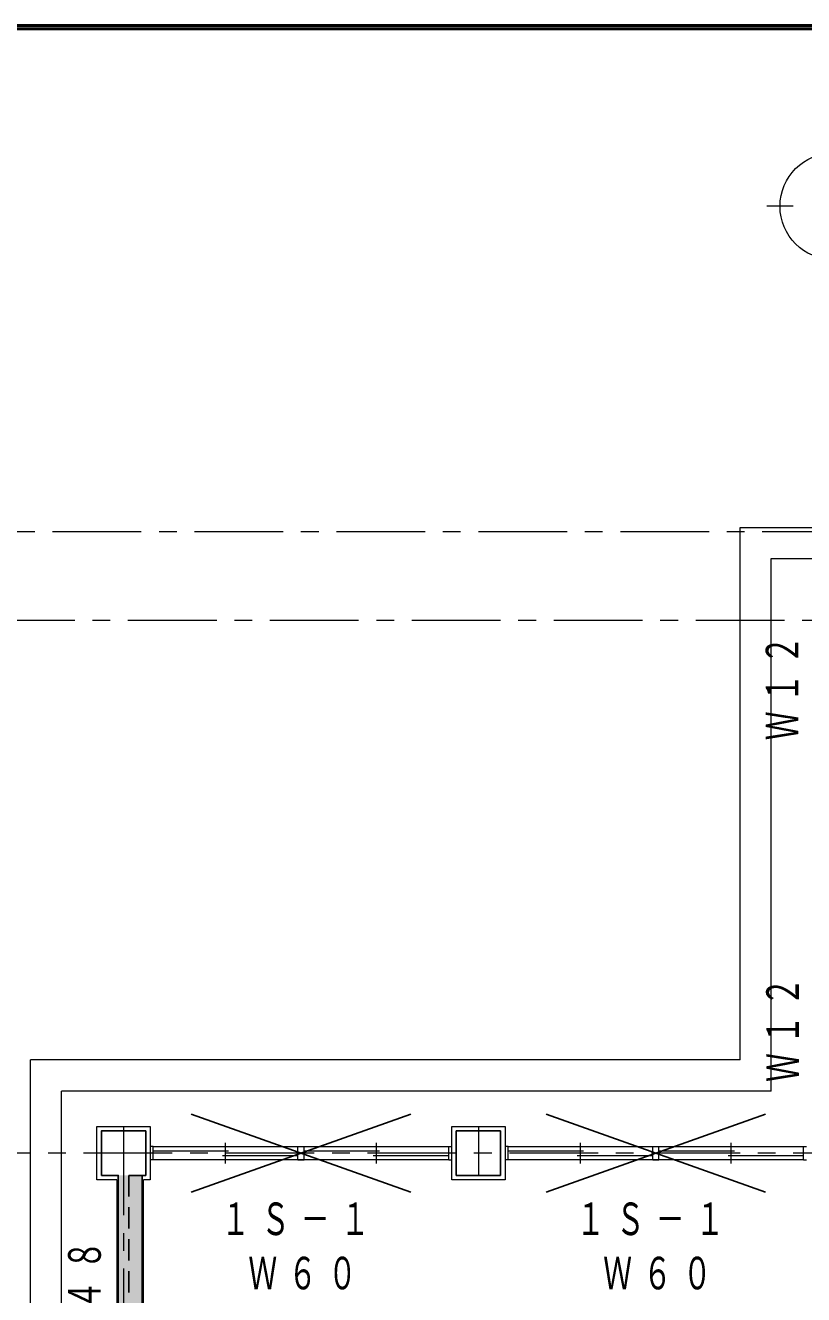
# Model space of a CAD drawing. Units: millimetres at full size, sheet at 1:200; details may follow other scales. Extents: x -55340 to 55340, y -38040 to 38040.
# Drawn here: x -45080 to -36308, y 23740 to 38040 of the extents above; entities that cross this region are included whole.
import ezdxf

# ---------------------------------------------------------------- set-up
doc = ezdxf.new("R2010")
doc.units = ezdxf.units.MM
doc.header["$LTSCALE"] = 200
doc.linetypes.add('CHAIN1', pattern=[8, 5, -1, 1, -1])
doc.linetypes.add('DASHED1', pattern=[1.8, 1.2, -0.6])
for name, color, linetype, lineweight in [('0-0_補助線', 4, 'Continuous', 9), ('0-1_通り芯', 3, 'Continuous', 18), ('0-5_建具(ｻｯｼ)', 3, 'Continuous', 18), ('2-0_補助線', 2, 'Continuous', 25), ('2-2_躯体', 2, 'Continuous', 25), ('F-0_F-0ﾚｲﾔ', 5, 'Continuous', 50)]:
    doc.layers.add(name, color=color, linetype=linetype, lineweight=lineweight)
doc.layers.add('2-3_外壁', color=2, linetype='Continuous')
doc.layers.add('3-D_予備', color=91, linetype='Continuous')
doc.styles.add('ＭＳ ゴシック', font='')
doc.styles.get('ＭＳ ゴシック').set_extended_font_data('MS Gothic')

msp = doc.modelspace()

# ---------------------------------------------------------------- linework, layer by layer
at = {"layer": '0-0_補助線'}
for p, q in [((-37023.6, 26383.7), (-45023.6, 26383.7)), ((-36673.6, 26033.7), (-44673.6, 26033.7))]:
    msp.add_line(p, q, dxfattribs=at)
at = {"layer": '0-0_補助線', "color": 3, "lineweight": 18}
for p, q in [((-44273.6, 25633.7), (-43673.5, 25633.7)), ((-44273.6, 25033.7), (-44273.6, 25633.7)), ((-43673.5, 25633.7), (-43673.5, 25033.7)), ((-43638.6, 25408.7), (-43673.5, 25408.7)), ((-43638.6, 25258.7), (-43638.6, 25408.7)), ((-43638.6, 25359.4), (-42788.6, 25359.4)), ((-42823.6, 25215.8), (-42823.6, 25451.5)), ((-41938.6, 25258.7), (-41938.6, 25408.7)), ((-41938.6, 25359.4), (-41088.6, 25359.4)), ((-41123.6, 25215.8), (-41123.6, 25451.5)), ((-40308.6, 25408.7), (-40273.6, 25408.7)), ((-40308.6, 25258.7), (-40308.6, 25408.7)), ((-39638.6, 25408.7), (-39673.6, 25408.7)), ((-39638.6, 25258.7), (-39638.6, 25408.7)), ((-39638.6, 25359.4), (-38788.6, 25359.4)), ((-38823.6, 25215.8), (-38823.6, 25451.5)), ((-38008.6, 25408.7), (-37938.6, 25408.7)), ((-38008.6, 25258.7), (-38008.6, 25408.7)), ((-37938.6, 25359.4), (-37088.6, 25359.4)), ((-37123.6, 25215.8), (-37123.6, 25451.5)), ((-43638.6, 25258.7), (-43673.5, 25258.7)), ((-42858.6, 25308), (-42008.6, 25308)), ((-42008.6, 25258.7), (-41938.6, 25258.7)), ((-41158.6, 25308), (-40308.6, 25308)), ((-40308.6, 25258.7), (-40273.6, 25258.7)), ((-39638.6, 25258.7), (-39673.6, 25258.7)), ((-38858.6, 25308), (-38008.6, 25308)), ((-37158.6, 25308), (-36308.6, 25308)), ((-36308.6, 25258.7), (-36273.6, 25258.7)), ((-44048.5, 25033.7), (-44273.6, 25033.7)), ((-44048.5, 25033.7), (-44048.5, 16633.7)), ((-43673.5, 25033.7), (-43748.6, 25033.7)), ((-43748.6, 16633.7), (-43748.6, 25033.7))]:
    msp.add_line(p, q, dxfattribs=at)
at = {"layer": '0-0_補助線'}
for points in [[(-37023.6, 26383.7), (-37023.6, 32383.7), (-30923.6, 32383.7)], [(-36673.6, 26033.7), (-36673.6, 32033.7), (-31273.6, 32033.7)], [(35501.4, 12683.7), (11376.4, 12683.7), (11376.4, 14383.7), (-45023.6, 14383.7), (-45023.6, 26383.7)], [(11726.4, 13033.7), (11726.4, 14733.7), (-44673.6, 14733.7), (-44673.6, 26033.7)]]:
    msp.add_lwpolyline(points, dxfattribs=at)
at = {"layer": '0-0_補助線', "color": 3, "lineweight": 18}
msp.add_lwpolyline([(-39673.6, 25033.7), (-40273.6, 25033.7), (-40273.6, 25633.7), (-39673.6, 25633.7)], close=True, dxfattribs=at)
for points in [[(-42008.6, 25258.7), (-42008.6, 25408.7), (-41938.6, 25408.7)], [(-38008.6, 25258.7), (-37938.6, 25258.7), (-37938.6, 25408.7)], [(-36308.6, 25258.7), (-36308.6, 25408.7), (-36273.6, 25408.7)]]:
    msp.add_lwpolyline(points, dxfattribs=at)
at = {"layer": '0-1_通り芯'}
msp.add_line((-36423.6, 36002.1), (-36723.6, 36002.1), dxfattribs=at)
at = {"layer": '0-1_通り芯', "color": 4, "linetype": 'CHAIN1', "lineweight": 9}
for p, q in [((9026.4, 32333.7), (-49507.7, 32333.7)), ((-10923.6, 31333.7), (-47107.7, 31333.7)), ((-43973.6, 25633.7), (-43973.6, 8372.4)), ((-39973.6, 25633.7), (-39973.6, 25083.7)), ((-19423.6, 25333.7), (-48307.7, 25333.7))]:
    msp.add_line(p, q, dxfattribs=at)
at = {"layer": '0-1_通り芯'}
msp.add_circle((-35973.6, 36002.1), 600, dxfattribs=at)
at = {"layer": '0-5_建具(ｻｯｼ)', "color": 4, "lineweight": 9}
for p, q in [((-43638.6, 25408.7), (-40308.6, 25408.7)), ((-39638.6, 25408.7), (-36308.6, 25408.7)), ((-40308.6, 25258.7), (-43638.6, 25258.7)), ((-36308.6, 25258.7), (-39638.6, 25258.7))]:
    msp.add_line(p, q, dxfattribs=at)
at = {"layer": '2-0_補助線'}
for p, q in [((-40736.7, 24894.3), (-43210.4, 25773.1)), ((-43210.4, 24894.3), (-40736.7, 25773.1)), ((-36736.7, 24894.3), (-39210.4, 25773.1)), ((-39210.4, 24894.3), (-36736.7, 25773.1)), ((-43763.6, 16583.7), (-43763.6, 25083.7))]:
    msp.add_line(p, q, dxfattribs=at)
at = {"layer": '2-2_躯体'}
for p, q in [((-43723.6, 25083.7), (-43723.6, 25583.7)), ((-40223.6, 25583.7), (-40223.6, 25083.7)), ((-39723.6, 25583.7), (-40223.6, 25583.7)), ((-39723.6, 25083.7), (-39723.6, 25583.7)), ((-43763.6, 25083.7), (-43723.6, 25083.7)), ((-40223.6, 25083.7), (-39723.6, 25083.7))]:
    msp.add_line(p, q, dxfattribs=at)
at = {"layer": '2-2_躯体', "linetype": 'DASHED1'}
for q in [(-43913.6, 16583.7), (-43763.6, 25083.7)]:
    msp.add_line((-43913.6, 25083.7), q, dxfattribs=at)
at = {"layer": '2-2_躯体'}
for points in [[(-43723.6, 25583.7), (-44223.6, 25583.7), (-44223.6, 25083.7)], [(-44223.6, 25083.7), (-44033.6, 25083.7), (-44033.6, 16583.7)]]:
    msp.add_lwpolyline(points, dxfattribs=at)
at = {"layer": '3-D_予備'}
msp.add_solid([(-44033.6, 25083.7), (-43763.6, 25083.7), (-44033.6, 16583.7), (-43763.6, 16583.7)], dxfattribs=at)
at = {"layer": 'F-0_F-0ﾚｲﾔ'}
for p, q in [((-55340, 38040), (55340, 38040)), ((-55300, 38000), (55300, 38000))]:
    msp.add_line(p, q, dxfattribs=at)

# ---------------------------------------------------------------- texts
at = {"layer": '2-0_補助線', "char_height": 366.6, "attachment_point": 7, "style": 'ＭＳ ゴシック'}
for s, insert in [('\\T1.38;\\W0.65;１Ｓ－１', (-42872, 24404)), ('\\T1.38;\\W0.65;１Ｓ－１', (-38872, 24404)), ('\\T1.38;\\W0.65;Ｗ６０', (-42566.7, 23793.5)), ('\\T1.38;\\W0.65;Ｗ６０', (-38566.7, 23793.5))]:
    msp.add_mtext(s, dxfattribs=dict(at, insert=insert))
at = {"layer": '2-0_補助線', "insert": (-44224.3, 23125.4), "char_height": 366.6, "attachment_point": 7, "rotation": 90, "style": 'ＭＳ ゴシック'}
msp.add_mtext('\\T1.38;\\W0.65;Ｗ４８', dxfattribs=at)
at = {"layer": '2-3_外壁', "char_height": 366.6, "attachment_point": 7, "rotation": 90, "style": 'ＭＳ ゴシック'}
for insert in [(-36367.5, 29986.1), (-36361.5, 26135.6)]:
    msp.add_mtext('\\T1.31;\\W0.65;Ｗ１２', dxfattribs=dict(at, insert=insert))

doc.saveas('drawing.dxf')
